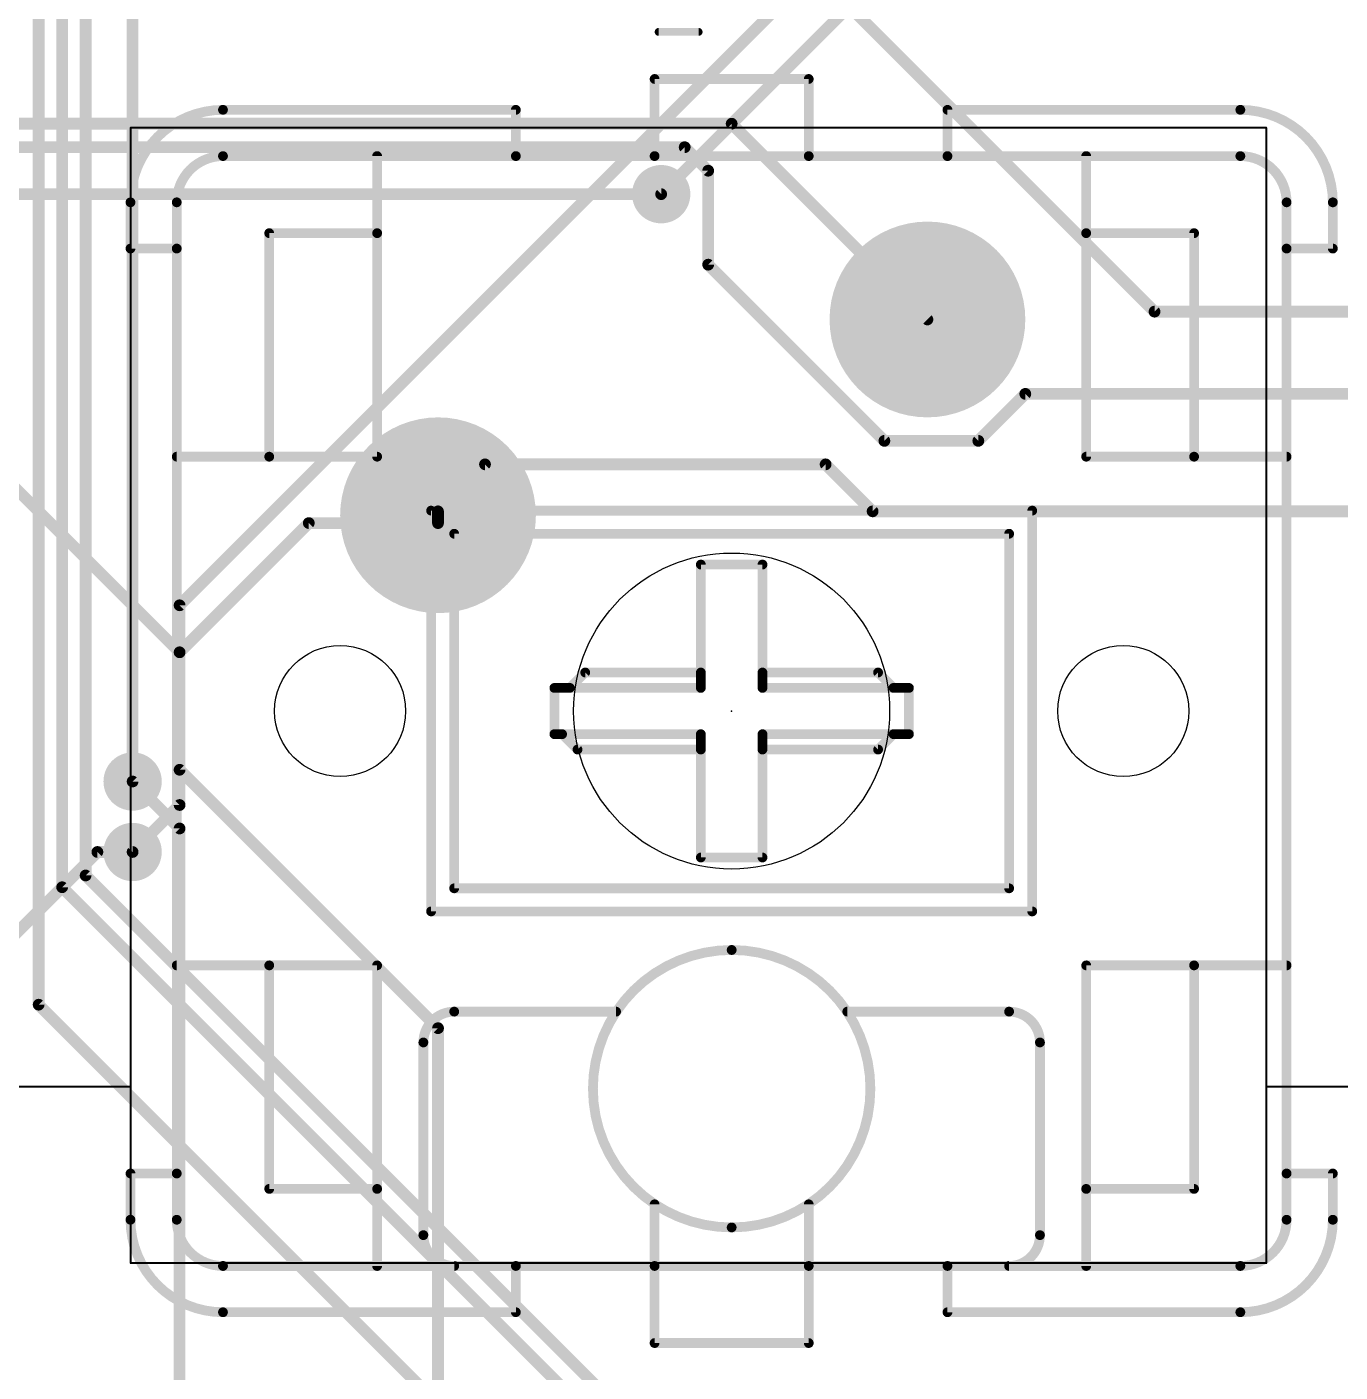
# Model space of a CAD drawing. Extents: x 8 to 150, y -13 to 106.
# Drawn here: x 70.87 to 87.9, y 40.95 to 58.41 of the extents above; entities that cross this region are included whole.
import ezdxf

# ---------------------------------------------------------------- set-up
doc = ezdxf.new("R2010")
doc.units = 0
for name, color, linetype in [('1', 22, 'CONTINUOUS'), ('16', 175, 'CONTINUOUS'), ('17', 82, 'CONTINUOUS'), ('18', 82, 'CONTINUOUS'), ('20', 30, 'CONTINUOUS'), ('21', 253, 'CONTINUOUS'), ('23', 7, 'CONTINUOUS'), ('25', 253, 'CONTINUOUS'), ('49', 253, 'CONTINUOUS'), ('51', 253, 'CONTINUOUS')]:
    doc.layers.add(name, color=color, linetype=linetype)

# ---------------------------------------------------------------- blocks, each defined once
blk = doc.blocks.new('ROUNDP')
at = {"const_width": 0.5}
blk.add_lwpolyline([(0, -0.25, 1), (0, 0.25, 1), (0, -0.25)], format="xyb", dxfattribs=at)
blk = doc.blocks.new('ROUNDV')
at = {"const_width": 0.5}
blk.add_lwpolyline([(0, -0.25, 1), (0, 0.25, 1), (0, -0.25)], format="xyb", dxfattribs=at)

msp = doc.modelspace()

# ---------------------------------------------------------------- linework, layer by layer
at = {"layer": '1', "const_width": 0.1524}
for points in [[(72.2376, 73.152), (72.2376, 48.6156)], [(71.3232, 47.244), (71.3232, 66.5988)], [(71.628, 47.3964), (71.628, 66.7512)], [(71.0184, 45.72), (71.0184, 66.4464)], [(72.8472, 50.9016), (87.1728, 65.2272)], [(79.0956, 56.2356), (87.4776, 64.6176)], [(76.2, 52.1208), (76.8096, 52.7304)], [(76.8096, 52.7304), (81.2292, 52.7304)], [(81.2292, 52.7304), (81.8388, 52.1208)], [(76.2, 52.1208), (76.2, 52.07)], [(81.8388, 52.1208), (91.8972, 52.1208)], [(72.8472, 48.3108), (72.8472, 50.9016)], [(72.2376, 47.7012), (72.8472, 48.3108)], [(82.9056, 36.1188), (71.628, 47.3964)], [(82.7532, 35.814), (71.3232, 47.244)], [(82.4484, 34.29), (71.0184, 45.72)]]:
    msp.add_lwpolyline(points, dxfattribs=at)
at = {"layer": '1', "const_width": 0.0762}
for points in [[(79.0687, 56.2625, 1), (79.1225, 56.2087)], [(76.8096, 52.7685, 1), (76.8096, 52.6923)], [(76.8365, 52.7035, 1), (76.7827, 52.7573)], [(81.2561, 52.7573, 1), (81.2023, 52.7035)], [(81.2292, 52.6923, 1), (81.2292, 52.7685)], [(76.2381, 52.1208, 1), (76.1619, 52.1208)], [(76.1731, 52.1477, 1), (76.2269, 52.0939)], [(81.8388, 52.1589, 1), (81.8388, 52.0827)], [(81.8119, 52.0939, 1), (81.8657, 52.1477)], [(76.1619, 52.07, 1), (76.2381, 52.07)], [(72.8853, 50.9016, 1), (72.8091, 50.9016)], [(72.8203, 50.9285, 1), (72.8741, 50.8747)], [(72.1995, 48.6156, 1), (72.2757, 48.6156)], [(72.8091, 48.3108, 1), (72.8853, 48.3108)], [(72.8741, 48.2839, 1), (72.8203, 48.3377)], [(72.2107, 47.7281, 1), (72.2645, 47.6743)], [(71.6549, 47.4233, 1), (71.6011, 47.3695)], [(71.3501, 47.2709, 1), (71.2963, 47.2171)], [(71.5899, 47.3964, 1), (71.6661, 47.3964)], [(71.2851, 47.244, 1), (71.3613, 47.244)], [(70.9803, 45.72, 1), (71.0565, 45.72)], [(71.0453, 45.7469, 1), (70.9915, 45.6931)]]:
    msp.add_lwpolyline(points, format="xyb", dxfattribs=at)
at = {"layer": '16', "const_width": 0.1524}
for points in [[(85.4964, 54.7116), (69.6468, 70.5612)], [(80.01, 57.15), (42.672, 57.15)], [(82.55, 54.61), (80.01, 57.15)], [(42.8244, 56.8452), (79.4004, 56.8452)], [(79.4004, 56.8452), (79.7052, 56.5404)], [(79.7052, 56.5404), (79.7052, 55.3212)], [(59.1312, 56.2356), (79.0956, 56.2356)], [(79.7052, 55.3212), (81.9912, 53.0352)], [(101.4984, 54.7116), (85.4964, 54.7116)], [(83.2104, 53.0352), (83.82, 53.6448)], [(83.82, 53.6448), (95.8596, 53.6448)], [(81.9912, 53.0352), (83.2104, 53.0352)], [(72.8472, 50.292), (70.4088, 52.7304)], [(74.5236, 51.9684), (72.8472, 50.292)], [(76.2, 51.9684), (74.5236, 51.9684)], [(76.2, 51.9684), (76.2, 52.07)], [(72.8472, 50.292), (72.8472, 48.768)], [(72.8472, 48.768), (76.2, 45.4152)], [(72.2376, 48.6156), (72.8472, 48.006)], [(72.8472, 48.006), (72.8472, 28.4988)], [(55.9308, 31.8516), (71.7804, 47.7012)], [(71.7804, 47.7012), (72.2376, 47.7012)], [(76.2, 45.4152), (76.2, 31.75)]]:
    msp.add_lwpolyline(points, dxfattribs=at)
at = {"layer": '16', "const_width": 0.0762}
for points in [[(80.0369, 57.1769, 1), (79.9831, 57.1231)], [(80.01, 57.1119, 1), (80.01, 57.1881)], [(79.4273, 56.8721, 1), (79.3735, 56.8183)], [(79.4004, 56.8071, 1), (79.4004, 56.8833)], [(79.7433, 56.5404, 1), (79.6671, 56.5404)], [(79.6783, 56.5135, 1), (79.7321, 56.5673)], [(79.0956, 56.1975, 1), (79.0956, 56.2737)], [(79.6671, 55.3212, 1), (79.7433, 55.3212)], [(79.7321, 55.3481, 1), (79.6783, 55.2943)], [(82.5231, 54.5831, 1), (82.5769, 54.6369)], [(85.4964, 54.7497, 1), (85.4964, 54.6735)], [(85.4695, 54.6847, 1), (85.5233, 54.7385)], [(83.82, 53.6829, 1), (83.82, 53.6067)], [(83.8469, 53.6179, 1), (83.7931, 53.6717)], [(81.9912, 53.0733, 1), (81.9912, 52.9971)], [(81.9643, 53.0083, 1), (82.0181, 53.0621)], [(83.1835, 53.0621, 1), (83.2373, 53.0083)], [(83.2104, 52.9971, 1), (83.2104, 53.0733)], [(74.5236, 52.0065, 1), (74.5236, 51.9303)], [(74.5505, 51.9415, 1), (74.4967, 51.9953)], [(76.2381, 52.07, 1), (76.1619, 52.07)], [(76.2, 51.9303, 1), (76.2, 52.0065)], [(76.1619, 51.9684, 1), (76.2381, 51.9684)], [(72.8853, 50.292, 1), (72.8091, 50.292)], [(72.8203, 50.3189, 1), (72.8741, 50.2651)], [(72.8203, 50.2651, 1), (72.8741, 50.3189)], [(72.8091, 48.768, 1), (72.8853, 48.768)], [(72.8741, 48.7949, 1), (72.8203, 48.7411)], [(72.2645, 48.6425, 1), (72.2107, 48.5887)], [(72.8853, 48.006, 1), (72.8091, 48.006)], [(72.8203, 47.9791, 1), (72.8741, 48.0329)], [(71.7804, 47.7393, 1), (71.7804, 47.6631)], [(71.8073, 47.6743, 1), (71.7535, 47.7281)], [(72.2376, 47.6631, 1), (72.2376, 47.7393)], [(76.2381, 45.4152, 1), (76.1619, 45.4152)], [(76.1731, 45.3883, 1), (76.2269, 45.4421)]]:
    msp.add_lwpolyline(points, format="xyb", dxfattribs=at)
at = {"layer": '20'}
for centre, radius in [((80.01, 49.53), 2.05), ((74.93, 49.53), 0.85), ((85.09, 49.53), 0.85)]:
    msp.add_circle(centre, radius, dxfattribs=at)
at = {"layer": '21'}
for points, const_width in [([(79.01, 57.7618, 1), (79.01, 57.6983)], 0.0635), ([(79.0418, 57.73, 1), (78.9783, 57.73)], 0.0635), ([(81.0418, 57.73, 1), (80.9783, 57.73)], 0.0635), ([(81.01, 57.6983, 1), (81.01, 57.7618)], 0.0635), ([(73.41, 57.33, 0.4142), (72.21, 56.13)], 0.127), ([(73.41, 57.3618, 1), (73.41, 57.2983)], 0.0635), ([(73.41, 57.2983, 1), (73.41, 57.3618)], 0.0635), ([(77.2418, 57.33, 1), (77.1783, 57.33)], 0.0635), ([(77.21, 57.2983, 1), (77.21, 57.3618)], 0.0635), ([(82.8418, 57.33, 1), (82.7782, 57.33)], 0.0635), ([(82.81, 57.3618, 1), (82.81, 57.2983)], 0.0635), ([(86.61, 57.3618, 1), (86.61, 57.2983)], 0.0635), ([(87.81, 56.13, 0.4142), (86.61, 57.33)], 0.127), ([(86.61, 57.2983, 1), (86.61, 57.3618)], 0.0635), ([(73.41, 56.73, 0.4142), (72.81, 56.13)], 0.127), ([(73.41, 56.7618, 1), (73.41, 56.6983)], 0.0635), ([(73.41, 56.6983, 1), (73.41, 56.7618)], 0.0635), ([(77.21, 56.7618, 1), (77.21, 56.6983)], 0.0635), ([(77.1783, 56.73, 1), (77.2418, 56.73)], 0.0635), ([(77.21, 56.6983, 1), (77.21, 56.7618)], 0.0635), ([(79.01, 56.7618, 1), (79.01, 56.6983)], 0.0635), ([(78.9783, 56.73, 1), (79.0418, 56.73)], 0.0635), ([(79.01, 56.6983, 1), (79.01, 56.7618)], 0.0635), ([(81.01, 56.7618, 1), (81.01, 56.6983)], 0.0635), ([(80.9783, 56.73, 1), (81.0418, 56.73)], 0.0635), ([(81.01, 56.6983, 1), (81.01, 56.7618)], 0.0635), ([(82.7782, 56.73, 1), (82.8418, 56.73)], 0.0635), ([(82.81, 56.7618, 1), (82.81, 56.6983)], 0.0635), ([(82.81, 56.6983, 1), (82.81, 56.7618)], 0.0635), ([(86.61, 56.7618, 1), (86.61, 56.6983)], 0.0635), ([(87.21, 56.13, 0.4142), (86.61, 56.73)], 0.127), ([(86.61, 56.6983, 1), (86.61, 56.7618)], 0.0635), ([(72.2418, 56.13, 1), (72.1783, 56.13)], 0.0635), ([(72.1783, 56.13, 1), (72.2418, 56.13)], 0.0635), ([(72.8418, 56.13, 1), (72.7782, 56.13)], 0.0635), ([(72.7782, 56.13, 1), (72.8418, 56.13)], 0.0635), ([(87.2418, 56.13, 1), (87.1783, 56.13)], 0.0635), ([(87.1783, 56.13, 1), (87.2418, 56.13)], 0.0635), ([(87.8418, 56.13, 1), (87.7782, 56.13)], 0.0635), ([(87.7782, 56.13, 1), (87.8418, 56.13)], 0.0635), ([(72.21, 55.5618, 1), (72.21, 55.4982)], 0.0635), ([(72.1783, 55.53, 1), (72.2418, 55.53)], 0.0635), ([(72.8418, 55.53, 1), (72.7782, 55.53)], 0.0635), ([(72.7782, 55.53, 1), (72.8418, 55.53)], 0.0635), ([(72.81, 55.4982, 1), (72.81, 55.5618)], 0.0635), ([(87.21, 55.5618, 1), (87.21, 55.4982)], 0.0635), ([(87.2418, 55.53, 1), (87.1783, 55.53)], 0.0635), ([(87.1783, 55.53, 1), (87.2418, 55.53)], 0.0635), ([(87.7782, 55.53, 1), (87.8418, 55.53)], 0.0635), ([(87.81, 55.4982, 1), (87.81, 55.5618)], 0.0635), ([(72.21, 43.5618, 1), (72.21, 43.4982)], 0.0635), ([(72.2418, 43.53, 1), (72.1783, 43.53)], 0.0635), ([(72.8418, 43.53, 1), (72.7782, 43.53)], 0.0635), ([(72.7782, 43.53, 1), (72.8418, 43.53)], 0.0635), ([(72.81, 43.4982, 1), (72.81, 43.5618)], 0.0635), ([(87.21, 43.5618, 1), (87.21, 43.4982)], 0.0635), ([(87.2418, 43.53, 1), (87.1783, 43.53)], 0.0635), ([(87.1783, 43.53, 1), (87.2418, 43.53)], 0.0635), ([(87.8418, 43.53, 1), (87.7782, 43.53)], 0.0635), ([(87.81, 43.4982, 1), (87.81, 43.5618)], 0.0635), ([(72.21, 42.93, 0.4142), (73.41, 41.73)], 0.127), ([(72.2418, 42.93, 1), (72.1783, 42.93)], 0.0635), ([(72.1783, 42.93, 1), (72.2418, 42.93)], 0.0635), ([(72.8418, 42.93, 1), (72.7782, 42.93)], 0.0635), ([(72.7782, 42.93, 1), (72.8418, 42.93)], 0.0635), ([(72.81, 42.93, 0.4142), (73.41, 42.33)], 0.127), ([(86.61, 41.73, 0.4142), (87.81, 42.93)], 0.127), ([(86.61, 42.33, 0.4142), (87.21, 42.93)], 0.127), ([(87.2418, 42.93, 1), (87.1783, 42.93)], 0.0635), ([(87.1783, 42.93, 1), (87.2418, 42.93)], 0.0635), ([(87.8418, 42.93, 1), (87.7782, 42.93)], 0.0635), ([(87.7782, 42.93, 1), (87.8418, 42.93)], 0.0635), ([(73.41, 42.3618, 1), (73.41, 42.2983)], 0.0635), ([(73.41, 42.2983, 1), (73.41, 42.3618)], 0.0635), ([(77.21, 42.3618, 1), (77.21, 42.2983)], 0.0635), ([(77.2418, 42.33, 1), (77.1783, 42.33)], 0.0635), ([(77.21, 42.2983, 1), (77.21, 42.3618)], 0.0635), ([(79.01, 42.3618, 1), (79.01, 42.2983)], 0.0635), ([(79.0418, 42.33, 1), (78.9783, 42.33)], 0.0635), ([(79.01, 42.2983, 1), (79.01, 42.3618)], 0.0635), ([(81.01, 42.3618, 1), (81.01, 42.2983)], 0.0635), ([(81.0418, 42.33, 1), (80.9783, 42.33)], 0.0635), ([(81.01, 42.2983, 1), (81.01, 42.3618)], 0.0635), ([(82.8418, 42.33, 1), (82.7782, 42.33)], 0.0635), ([(82.81, 42.3618, 1), (82.81, 42.2983)], 0.0635), ([(82.81, 42.2983, 1), (82.81, 42.3618)], 0.0635), ([(86.61, 42.3618, 1), (86.61, 42.2983)], 0.0635), ([(86.61, 42.2983, 1), (86.61, 42.3618)], 0.0635), ([(73.41, 41.7618, 1), (73.41, 41.6983)], 0.0635), ([(73.41, 41.6983, 1), (73.41, 41.7618)], 0.0635), ([(77.1783, 41.73, 1), (77.2418, 41.73)], 0.0635), ([(77.21, 41.6983, 1), (77.21, 41.7618)], 0.0635), ([(82.7782, 41.73, 1), (82.8418, 41.73)], 0.0635), ([(82.81, 41.7618, 1), (82.81, 41.6983)], 0.0635), ([(86.61, 41.7618, 1), (86.61, 41.6983)], 0.0635), ([(86.61, 41.6983, 1), (86.61, 41.7618)], 0.0635), ([(79.01, 41.3618, 1), (79.01, 41.2983)], 0.0635), ([(81.01, 41.2983, 1), (81.01, 41.3618)], 0.0635), ([(78.9783, 41.33, 1), (79.0418, 41.33)], 0.0635), ([(80.9783, 41.33, 1), (81.0418, 41.33)], 0.0635)]:
    msp.add_lwpolyline(points, format="xyb", dxfattribs=dict(at, const_width=const_width))
at = {"layer": '21', "const_width": 0.127}
for points in [[(79.01, 57.73), (79.01, 56.73)], [(81.01, 57.73), (79.01, 57.73)], [(81.01, 57.73), (81.01, 56.73)], [(73.41, 57.33), (77.21, 57.33)], [(77.21, 57.33), (77.21, 56.73)], [(82.81, 57.33), (86.61, 57.33)], [(82.81, 57.33), (82.81, 56.73)], [(73.41, 56.73), (77.21, 56.73)], [(77.21, 56.73), (79.01, 56.73)], [(79.01, 56.73), (81.01, 56.73)], [(81.01, 56.73), (82.81, 56.73)], [(82.81, 56.73), (86.61, 56.73)], [(72.21, 55.53), (72.21, 56.13)], [(72.81, 55.53), (72.81, 56.13)], [(87.21, 56.13), (87.21, 55.53)], [(87.81, 56.13), (87.81, 55.53)], [(72.81, 55.53), (72.21, 55.53)], [(72.81, 43.53), (72.81, 55.53)], [(87.21, 55.53), (87.21, 43.53)], [(87.21, 55.53), (87.81, 55.53)], [(72.21, 42.93), (72.21, 43.53)], [(72.81, 43.53), (72.21, 43.53)], [(72.81, 42.93), (72.81, 43.53)], [(87.21, 43.53), (87.21, 42.93)], [(87.21, 43.53), (87.81, 43.53)], [(87.81, 43.53), (87.81, 42.93)], [(77.21, 42.33), (73.41, 42.33)], [(79.01, 42.33), (77.21, 42.33)], [(77.21, 42.33), (77.21, 41.73)], [(81.01, 42.33), (79.01, 42.33)], [(79.01, 42.33), (79.01, 41.33)], [(82.81, 42.33), (81.01, 42.33)], [(81.01, 42.33), (81.01, 41.33)], [(86.61, 42.33), (82.81, 42.33)], [(82.81, 42.33), (82.81, 41.73)], [(77.21, 41.73), (73.41, 41.73)], [(86.61, 41.73), (82.81, 41.73)], [(81.01, 41.33), (79.01, 41.33)]]:
    msp.add_lwpolyline(points, dxfattribs=at)
at = {"layer": '23'}
msp.add_point((80.01, 49.53), dxfattribs=at)
at = {"layer": '25', "const_width": 0.1016}
msp.add_lwpolyline([(79.0622, 58.341), (79.5815, 58.341)], dxfattribs=at)
at = {"layer": '25', "const_width": 0.0508}
for points in [[(79.0622, 58.3664, 1), (79.0622, 58.3156)], [(79.5815, 58.3156, 1), (79.5815, 58.3664)]]:
    msp.add_lwpolyline(points, format="xyb", dxfattribs=at)
at = {"layer": '49', "const_width": 0.025}
for points in [[(72.2135, 57.0992), (86.9455, 57.0992)], [(72.2135, 44.6574), (72.2135, 57.0992)], [(86.9455, 57.0992), (86.9455, 42.3672)], [(72.2135, 44.6574), (67.832, 44.6574)], [(72.2135, 42.3672), (72.2135, 44.6574)], [(91.327, 44.6574), (86.9455, 44.6574)], [(72.2135, 42.3672), (86.9455, 42.3672)]]:
    msp.add_lwpolyline(points, dxfattribs=at)
at = {"layer": '49', "const_width": 0.0125}
for points in [[(72.2135, 57.1055, 1), (72.2135, 57.093)], [(72.2197, 57.0992, 1), (72.2072, 57.0992)], [(86.9517, 57.0992, 1), (86.9392, 57.0992)], [(86.9455, 57.093, 1), (86.9455, 57.1055)], [(72.2197, 44.6574, 1), (72.2072, 44.6574)], [(72.2072, 44.6574, 1), (72.2197, 44.6574)], [(72.2135, 44.6511, 1), (72.2135, 44.6636)], [(86.9455, 44.6636, 1), (86.9455, 44.6511)], [(72.2135, 42.3735, 1), (72.2135, 42.361)], [(72.2072, 42.3672, 1), (72.2197, 42.3672)], [(86.9392, 42.3672, 1), (86.9517, 42.3672)], [(86.9455, 42.361, 1), (86.9455, 42.3735)]]:
    msp.add_lwpolyline(points, format="xyb", dxfattribs=at)
at = {"layer": '51', "const_width": 0.127}
for points in [[(75.41, 55.73), (75.41, 56.73)], [(84.61, 55.73), (84.61, 56.73)], [(74.01, 52.83), (74.01, 55.73)], [(74.01, 55.73), (75.41, 55.73)], [(75.41, 52.83), (75.41, 55.73)], [(84.61, 52.83), (84.61, 55.73)], [(84.61, 55.73), (86.01, 55.73)], [(86.01, 52.83), (86.01, 55.73)], [(72.81, 52.83), (74.01, 52.83)], [(74.01, 52.83), (75.41, 52.83)], [(84.61, 52.83), (86.01, 52.83)], [(86.01, 52.83), (87.21, 52.83)], [(76.11, 52.13), (83.91, 52.13)], [(76.11, 46.93), (76.11, 52.13)], [(83.91, 52.13), (83.91, 46.93)], [(76.41, 47.23), (76.41, 51.83)], [(76.41, 51.83), (83.61, 51.83)], [(83.61, 51.83), (83.61, 47.23)], [(79.61, 50.03), (79.61, 51.43)], [(79.61, 51.43), (80.41, 51.43)], [(80.41, 51.43), (80.41, 50.03)], [(77.91, 49.83), (78.11, 50.03)], [(78.11, 50.03), (79.61, 50.03)], [(79.61, 49.83), (79.61, 50.03)], [(80.41, 50.03), (80.41, 49.83)], [(80.41, 50.03), (81.91, 50.03)], [(82.11, 49.83), (81.91, 50.03)], [(77.71, 49.23), (77.71, 49.83)], [(77.71, 49.83), (77.91, 49.83)], [(77.91, 49.83), (79.61, 49.83)], [(80.41, 49.83), (82.11, 49.83)], [(82.11, 49.83), (82.31, 49.83)], [(82.31, 49.83), (82.31, 49.23)], [(77.71, 49.23), (77.81, 49.23)], [(79.61, 49.23), (77.81, 49.23)], [(77.81, 49.23), (78.01, 49.03)], [(79.61, 49.03), (79.61, 49.23)], [(82.11, 49.23), (80.41, 49.23)], [(80.41, 49.23), (80.41, 49.03)], [(81.91, 49.03), (82.11, 49.23)], [(82.31, 49.23), (82.11, 49.23)], [(78.01, 49.03), (79.61, 49.03)], [(79.61, 47.63), (79.61, 49.03)], [(80.41, 49.03), (80.41, 47.63)], [(80.41, 49.03), (81.91, 49.03)], [(80.41, 47.63), (79.61, 47.63)], [(83.61, 47.23), (76.41, 47.23)], [(83.91, 46.93), (76.11, 46.93)], [(72.81, 46.23), (74.01, 46.23)], [(74.01, 46.23), (75.41, 46.23)], [(74.01, 43.33), (74.01, 46.23)], [(75.41, 43.33), (75.41, 46.23)], [(84.61, 46.23), (86.01, 46.23)], [(84.61, 43.33), (84.61, 46.23)], [(86.01, 46.23), (87.21, 46.23)], [(86.01, 43.33), (86.01, 46.23)], [(78.51, 45.63), (76.41, 45.63)], [(83.61, 45.63), (81.51, 45.63)], [(76.01, 45.23), (76.01, 42.73)], [(84.01, 45.23), (84.01, 42.73)], [(74.01, 43.33), (75.41, 43.33)], [(75.41, 42.33), (75.41, 43.33)], [(84.61, 42.33), (84.61, 43.33)], [(84.61, 43.33), (86.01, 43.33)], [(79.01, 42.33), (79.01, 43.13)], [(81.01, 43.13), (81.01, 42.33)]]:
    msp.add_lwpolyline(points, dxfattribs=at)
at = {"layer": '51'}
for points, const_width in [([(75.4417, 56.73, 1), (75.3782, 56.73)], 0.0635), ([(84.6418, 56.73, 1), (84.5782, 56.73)], 0.0635), ([(74.01, 55.7618, 1), (74.01, 55.6983)], 0.0635), ([(74.0418, 55.73, 1), (73.9783, 55.73)], 0.0635), ([(75.4417, 55.73, 1), (75.3782, 55.73)], 0.0635), ([(75.3782, 55.73, 1), (75.4417, 55.73)], 0.0635), ([(75.41, 55.6983, 1), (75.41, 55.7618)], 0.0635), ([(84.6418, 55.73, 1), (84.5782, 55.73)], 0.0635), ([(84.5782, 55.73, 1), (84.6418, 55.73)], 0.0635), ([(84.61, 55.7618, 1), (84.61, 55.6983)], 0.0635), ([(86.0418, 55.73, 1), (85.9783, 55.73)], 0.0635), ([(86.01, 55.6983, 1), (86.01, 55.7618)], 0.0635), ([(72.81, 52.8618, 1), (72.81, 52.7983)], 0.0635), ([(74.01, 52.8618, 1), (74.01, 52.7983)], 0.0635), ([(74.01, 52.7983, 1), (74.01, 52.8618)], 0.0635), ([(75.41, 52.7983, 1), (75.41, 52.8618)], 0.0635), ([(84.61, 52.8618, 1), (84.61, 52.7983)], 0.0635), ([(86.01, 52.8618, 1), (86.01, 52.7983)], 0.0635), ([(86.01, 52.7983, 1), (86.01, 52.8618)], 0.0635), ([(87.21, 52.7983, 1), (87.21, 52.8618)], 0.0635), ([(73.9783, 52.83, 1), (74.0418, 52.83)], 0.0635), ([(75.3782, 52.83, 1), (75.4417, 52.83)], 0.0635), ([(84.5782, 52.83, 1), (84.6418, 52.83)], 0.0635), ([(85.9783, 52.83, 1), (86.0418, 52.83)], 0.0635), ([(76.1418, 52.13, 1), (76.0782, 52.13)], 0.0635), ([(76.11, 52.1618, 1), (76.11, 52.0983)], 0.0635), ([(83.9418, 52.13, 1), (83.8783, 52.13)], 0.0635), ([(83.91, 52.0983, 1), (83.91, 52.1618)], 0.0635), ([(76.41, 51.8618, 1), (76.41, 51.7983)], 0.0635), ([(76.4417, 51.83, 1), (76.3782, 51.83)], 0.0635), ([(83.6418, 51.83, 1), (83.5782, 51.83)], 0.0635), ([(83.61, 51.7983, 1), (83.61, 51.8618)], 0.0635), ([(79.6418, 51.43, 1), (79.5782, 51.43)], 0.0635), ([(79.61, 51.4618, 1), (79.61, 51.3982)], 0.0635), ([(80.4418, 51.43, 1), (80.3783, 51.43)], 0.0635), ([(80.41, 51.3982, 1), (80.41, 51.4618)], 0.0635), ([(78.11, 50.0618, 1), (78.11, 49.9982)], 0.0635), ([(78.1325, 50.0075, 1), (78.0875, 50.0525)], 0.0635), ([(79.6418, 50.03, 1), (79.5782, 50.03)], 0.0635), ([(79.61, 49.9982, 1), (79.61, 50.0618)], 0.0635), ([(80.41, 50.0618, 1), (80.41, 49.9982)], 0.0635), ([(80.4418, 50.03, 1), (80.3783, 50.03)], 0.0635), ([(81.9325, 50.0525, 1), (81.8875, 50.0075)], 0.0635), ([(81.91, 49.9982, 1), (81.91, 50.0618)], 0.0635), ([(79.5782, 50.03, 1), (79.6418, 50.03)], 0.0635), ([(80.3783, 50.03, 1), (80.4418, 50.03)], 0.0635), ([(77.71, 49.8618, 1), (77.71, 49.7983)], 0.0635), ([(77.7418, 49.83, 1), (77.6783, 49.83)], 0.0635), ([(77.8875, 49.8525, 1), (77.9325, 49.8075)], 0.0635), ([(77.91, 49.8618, 1), (77.91, 49.7983)], 0.0635), ([(77.91, 49.7983, 1), (77.91, 49.8618)], 0.0635), ([(79.5782, 49.83, 1), (79.6418, 49.83)], 0.0635), ([(79.61, 49.7983, 1), (79.61, 49.8618)], 0.0635), ([(80.41, 49.8618, 1), (80.41, 49.7983)], 0.0635), ([(80.3783, 49.83, 1), (80.4418, 49.83)], 0.0635), ([(82.11, 49.8618, 1), (82.11, 49.7983)], 0.0635), ([(82.0875, 49.8075, 1), (82.1325, 49.8525)], 0.0635), ([(82.11, 49.7983, 1), (82.11, 49.8618)], 0.0635), ([(82.3418, 49.83, 1), (82.2782, 49.83)], 0.0635), ([(82.31, 49.7983, 1), (82.31, 49.8618)], 0.0635), ([(77.71, 49.2618, 1), (77.71, 49.1983)], 0.0635), ([(77.6783, 49.23, 1), (77.7418, 49.23)], 0.0635), ([(77.8325, 49.2525, 1), (77.7875, 49.2075)], 0.0635), ([(77.81, 49.2618, 1), (77.81, 49.1983)], 0.0635), ([(77.81, 49.1983, 1), (77.81, 49.2618)], 0.0635), ([(79.6418, 49.23, 1), (79.5782, 49.23)], 0.0635), ([(79.61, 49.1983, 1), (79.61, 49.2618)], 0.0635), ([(80.41, 49.2618, 1), (80.41, 49.1983)], 0.0635), ([(80.4418, 49.23, 1), (80.3783, 49.23)], 0.0635), ([(82.11, 49.2618, 1), (82.11, 49.1983)], 0.0635), ([(82.1325, 49.2075, 1), (82.0875, 49.2525)], 0.0635), ([(82.11, 49.1983, 1), (82.11, 49.2618)], 0.0635), ([(82.2782, 49.23, 1), (82.3418, 49.23)], 0.0635), ([(82.31, 49.1983, 1), (82.31, 49.2618)], 0.0635), ([(78.01, 49.0618, 1), (78.01, 48.9982)], 0.0635), ([(77.9875, 49.0075, 1), (78.0325, 49.0525)], 0.0635), ([(79.6418, 49.03, 1), (79.5782, 49.03)], 0.0635), ([(79.5782, 49.03, 1), (79.6418, 49.03)], 0.0635), ([(79.61, 48.9982, 1), (79.61, 49.0618)], 0.0635), ([(80.41, 49.0618, 1), (80.41, 48.9982)], 0.0635), ([(80.4418, 49.03, 1), (80.3783, 49.03)], 0.0635), ([(80.3783, 49.03, 1), (80.4418, 49.03)], 0.0635), ([(81.8875, 49.0525, 1), (81.9325, 49.0075)], 0.0635), ([(81.91, 48.9982, 1), (81.91, 49.0618)], 0.0635), ([(79.5782, 47.63, 1), (79.6418, 47.63)], 0.0635), ([(79.61, 47.6618, 1), (79.61, 47.5983)], 0.0635), ([(80.3783, 47.63, 1), (80.4418, 47.63)], 0.0635), ([(80.41, 47.5983, 1), (80.41, 47.6618)], 0.0635), ([(76.41, 47.2618, 1), (76.41, 47.1983)], 0.0635), ([(76.3782, 47.23, 1), (76.4417, 47.23)], 0.0635), ([(83.5782, 47.23, 1), (83.6418, 47.23)], 0.0635), ([(83.61, 47.1983, 1), (83.61, 47.2618)], 0.0635), ([(76.0782, 46.93, 1), (76.1418, 46.93)], 0.0635), ([(76.11, 46.9618, 1), (76.11, 46.8982)], 0.0635), ([(83.8783, 46.93, 1), (83.9418, 46.93)], 0.0635), ([(83.91, 46.8982, 1), (83.91, 46.9618)], 0.0635), ([(80.01, 46.43, 1), (80.01, 42.83)], 0.127), ([(80.01, 42.83, 1), (80.01, 46.43)], 0.127), ([(80.01, 46.4618, 1), (80.01, 46.3982)], 0.0635), ([(80.01, 46.3982, 1), (80.01, 46.4618)], 0.0635), ([(72.81, 46.2618, 1), (72.81, 46.1983)], 0.0635), ([(74.01, 46.2618, 1), (74.01, 46.1983)], 0.0635), ([(74.0418, 46.23, 1), (73.9783, 46.23)], 0.0635), ([(74.01, 46.1983, 1), (74.01, 46.2618)], 0.0635), ([(75.4417, 46.23, 1), (75.3782, 46.23)], 0.0635), ([(75.41, 46.1983, 1), (75.41, 46.2618)], 0.0635), ([(84.6418, 46.23, 1), (84.5782, 46.23)], 0.0635), ([(84.61, 46.2618, 1), (84.61, 46.1983)], 0.0635), ([(86.01, 46.2618, 1), (86.01, 46.1983)], 0.0635), ([(86.0418, 46.23, 1), (85.9783, 46.23)], 0.0635), ([(86.01, 46.1983, 1), (86.01, 46.2618)], 0.0635), ([(87.21, 46.1983, 1), (87.21, 46.2618)], 0.0635), ([(76.41, 45.63, 0.4142), (76.01, 45.23)], 0.127), ([(76.41, 45.6618, 1), (76.41, 45.5983)], 0.0635), ([(76.41, 45.5983, 1), (76.41, 45.6618)], 0.0635), ([(78.51, 45.5983, 1), (78.51, 45.6618)], 0.0635), ([(81.51, 45.6618, 1), (81.51, 45.5983)], 0.0635), ([(83.61, 45.6618, 1), (83.61, 45.5983)], 0.0635), ([(84.01, 45.23, 0.4142), (83.61, 45.63)], 0.127), ([(83.61, 45.5983, 1), (83.61, 45.6618)], 0.0635), ([(76.0418, 45.23, 1), (75.9783, 45.23)], 0.0635), ([(75.9783, 45.23, 1), (76.0418, 45.23)], 0.0635), ([(84.0418, 45.23, 1), (83.9783, 45.23)], 0.0635), ([(83.9783, 45.23, 1), (84.0418, 45.23)], 0.0635), ([(74.01, 43.3618, 1), (74.01, 43.2983)], 0.0635), ([(73.9783, 43.33, 1), (74.0418, 43.33)], 0.0635), ([(75.4417, 43.33, 1), (75.3782, 43.33)], 0.0635), ([(75.3782, 43.33, 1), (75.4417, 43.33)], 0.0635), ([(75.41, 43.2983, 1), (75.41, 43.3618)], 0.0635), ([(84.6418, 43.33, 1), (84.5782, 43.33)], 0.0635), ([(84.5782, 43.33, 1), (84.6418, 43.33)], 0.0635), ([(84.61, 43.3618, 1), (84.61, 43.2983)], 0.0635), ([(85.9783, 43.33, 1), (86.0418, 43.33)], 0.0635), ([(86.01, 43.2983, 1), (86.01, 43.3618)], 0.0635), ([(79.0418, 43.13, 1), (78.9783, 43.13)], 0.0635), ([(81.0418, 43.13, 1), (80.9783, 43.13)], 0.0635), ([(76.01, 42.73, 0.4142), (76.41, 42.33)], 0.127), ([(76.0418, 42.73, 1), (75.9783, 42.73)], 0.0635), ([(75.9783, 42.73, 1), (76.0418, 42.73)], 0.0635), ([(80.01, 42.8618, 1), (80.01, 42.7983)], 0.0635), ([(80.01, 42.7983, 1), (80.01, 42.8618)], 0.0635), ([(83.61, 42.33, 0.4142), (84.01, 42.73)], 0.127), ([(84.0418, 42.73, 1), (83.9783, 42.73)], 0.0635), ([(83.9783, 42.73, 1), (84.0418, 42.73)], 0.0635), ([(75.3782, 42.33, 1), (75.4417, 42.33)], 0.0635), ([(76.41, 42.2983, 1), (76.41, 42.3618)], 0.0635), ([(78.9783, 42.33, 1), (79.0418, 42.33)], 0.0635), ([(80.9783, 42.33, 1), (81.0418, 42.33)], 0.0635), ([(83.61, 42.3618, 1), (83.61, 42.2983)], 0.0635), ([(84.5782, 42.33, 1), (84.6418, 42.33)], 0.0635)]:
    msp.add_lwpolyline(points, format="xyb", dxfattribs=dict(at, const_width=const_width))

# ---------------------------------------------------------------- block references
at = {"layer": '17', "xscale": 2.54, "yscale": 2.54}
for p in [(82.55, 54.61), (82.55, 54.61), (76.2, 52.07), (76.2, 52.07)]:
    msp.add_blockref('ROUNDP', p, dxfattribs=at)
at = {"layer": '18', "xscale": 0.7564, "yscale": 0.7564}
for p in [(79.0956, 56.2356), (79.0956, 56.2356), (72.2376, 48.6156), (72.2376, 48.6156), (72.2376, 47.7012), (72.2376, 47.7012)]:
    msp.add_blockref('ROUNDV', p, dxfattribs=at)

doc.saveas('drawing.dxf')
